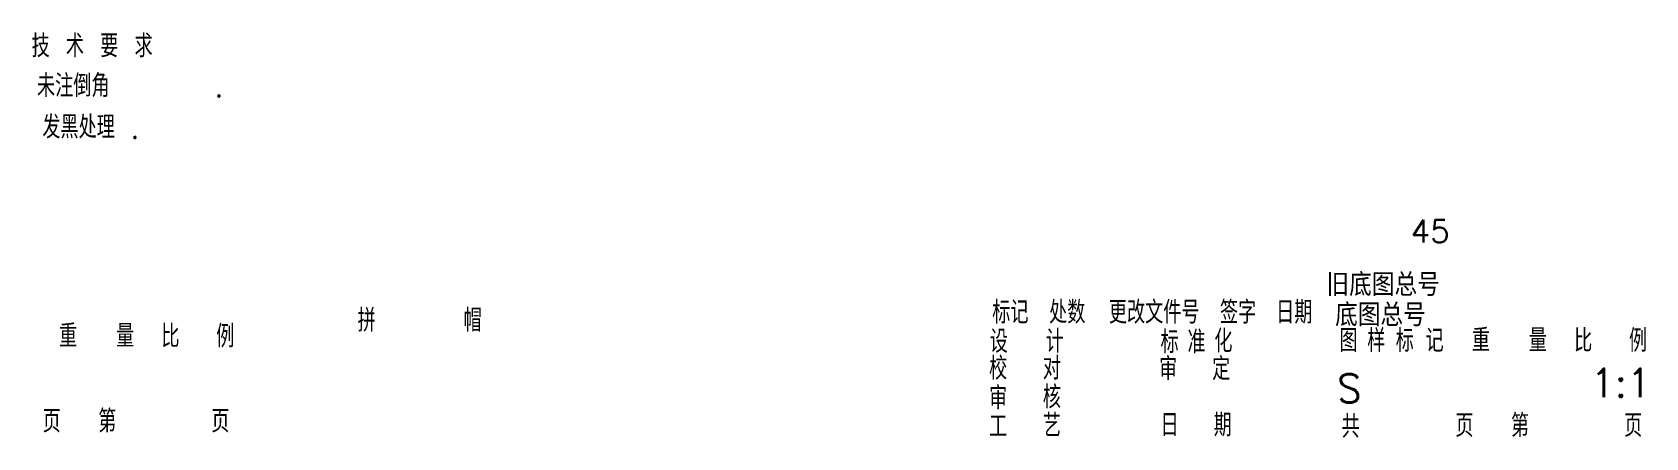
# Model space of a CAD drawing. Header units: millimetres. Extents: x 1188 to 14709, y -1491 to 2629.
# Drawn here: x 13923.9 to 14208.6, y 1015 to 1086.6 of the extents above; entities that cross this region are included whole.
import ezdxf

# ---------------------------------------------------------------- set-up
doc = ezdxf.new("R2010")
doc.units = ezdxf.units.MM
doc.layers.add('1', color=3, linetype='Continuous', lineweight=15)
doc.styles.add('HZ', font='txt', dxfattribs={"width": 0.8, "bigfont": 'hztxt'})
doc.styles.add('HZTXT', font='txt', dxfattribs={"bigfont": 'HZTXT'})

msp = doc.modelspace()

# ---------------------------------------------------------------- texts
at = {"layer": '1', "style": 'HZ', "width": 0.8}
for s, p in [('技 术 要 求', (13923.80485, 1082.18004)), ('未注倒角      .', (13924.76113, 1075.16585)), ('发黑处理 .', (13925.69284, 1067.86397)), ('标记', (14093.28954, 1035.18347)), ('处数', (14103.33374, 1035.18347)), ('更改文件号', (14113.87156, 1035.18347)), ('签字', (14133.46634, 1035.18347)), ('日期', (14143.38805, 1035.18347)), ('拼     帽', (13981.31944, 1033.76369)), ('重', (13928.65541, 1031.03339)), ('量', (13938.70507, 1031.03339)), ('比', (13946.70359, 1030.96137)), ('例', (13956.38032, 1030.96137)), ('设', (14092.85972, 1030.04476)), ('计', (14102.72577, 1030.04476)), ('标', (14122.99379, 1029.96141)), ('准', (14127.74308, 1029.96141)), ('化', (14132.47382, 1030.10839)), ('图', (14154.55706, 1030.18629)), ('样', (14159.45667, 1030.18629)), ('标', (14164.47877, 1030.18629)), ('记', (14169.74585, 1030.18629)), ('重', (14177.91059, 1030.25831)), ('量', (14187.96024, 1030.25831)), ('比', (14195.95876, 1030.18629)), ('例', (14205.63549, 1030.18629)), ('校', (14092.73723, 1025.30171)), ('对', (14102.21726, 1025.30171)), ('审', (14122.73953, 1025.20234)), ('定', (14132.09707, 1025.20234)), ('审', (14092.73723, 1020.07421)), ('核', (14102.21726, 1020.22118)), ('页', (13925.75776, 1015.96984)), ('第', (13935.55698, 1015.96984)), ('页', (13955.52289, 1015.96984)), ('艺', (14102.21726, 1015.2002)), ('日', (14122.99379, 1015.29133)), ('期', (14132.35133, 1015.29133)), ('共', (14154.92453, 1015.04778)), ('页', (14175.01293, 1015.19476)), ('第', (14184.81215, 1015.19476)), ('页', (14204.77806, 1015.19476)), ('工', (14092.73723, 1015.05323))]:
    msp.add_text(s, height=4, dxfattribs=at).set_placement(p)
at = {"layer": '1', "style": 'HZTXT'}
for s, height, p in [('45', 4, (14167.12978, 1049.47853)), ('旧底图总号', 4, (14152.2617, 1040.05073)), ('底图总号', 4, (14153.78724, 1034.71403)), ('1:1', 5, (14198.84806, 1022.22572))]:
    msp.add_text(s, height=height, dxfattribs=at).set_placement(p)
at = {"layer": '1', "insert": (14154.145, 1026.25541), "char_height": 5, "width": 5.9493, "attachment_point": 1, "style": 'HZTXT'}
msp.add_mtext('S', dxfattribs=at)

doc.saveas('drawing.dxf')
